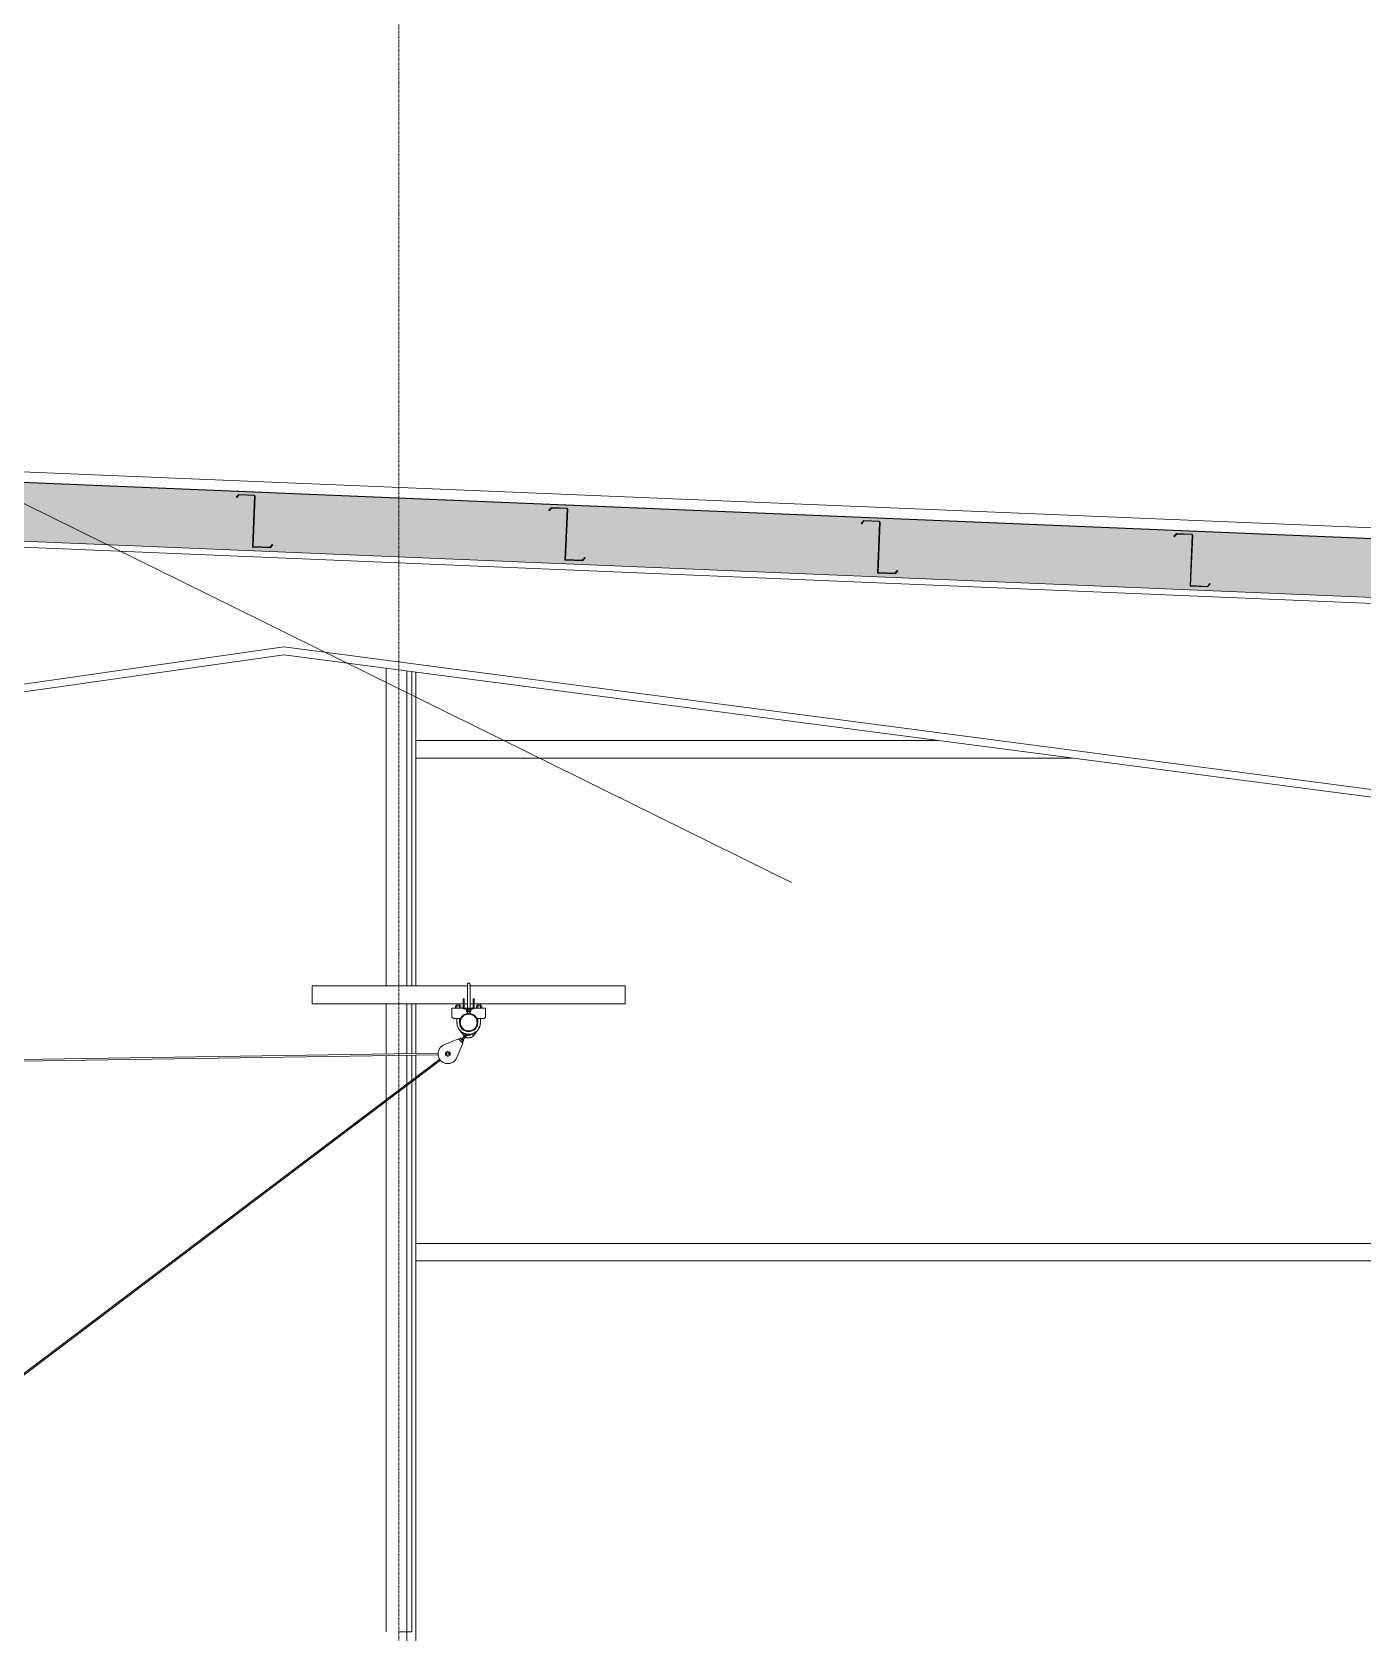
# Model space of a CAD drawing. Header units: inches. Extents: x 21386 to 98813, y -290 to 853.
# Drawn here: x 32005.9 to 32261.2, y 170 to 477 of the extents above; entities that cross this region are included whole.
import ezdxf

# ---------------------------------------------------------------- set-up
doc = ezdxf.new("R2010")
doc.units = ezdxf.units.IN
doc.header["$MEASUREMENT"] = 0
doc.linetypes.add('Grid Line 1_2_', pattern=[0.875, 0.5, -0.125, 0.125, -0.125])
for name, color, linetype, lineweight in [('A-ANNO-IDEN', 131, 'Continuous', 9), ('A-CLNG', 13, 'Continuous', 13), ('A-CLNG-PATT', 13, 'Continuous', 25), ('A-ROOF', 132, 'Continuous', 13), ('I-WALL', 2, 'Continuous', 13), ('Q-SPCQ', 91, 'Continuous', 13), ('S-BEAM', 12, 'Continuous', 13), ('S-COLS', 52, 'Continuous', 13), ('S-GRID', 1, 'Continuous', 9)]:
    doc.layers.add(name, color=color, linetype=linetype, lineweight=lineweight)
pattern_1 = [(45, (22011.012, 102), (-19.007, 19.007), []), (45, (22011.012, 130.8), (-19.007, 19.007), [])]

# ---------------------------------------------------------------- blocks, each defined once
blk = doc.blocks.new('Basketball_Backstop-Performance_Sports_Systems-3103-Ceiling_Hung - 27_-0_ to 27_-11 7_8_-652462-Building Section - North_South looking East _ Fitness Center')
at = {"layer": 'Q-SPCQ', "color": 8, "lineweight": 9}
for p, q in [((21398.3, 294), (21368.43, 294)), ((21368.43, 292.25), (21368.43, 294)), ((21368.43, 290.5), (21368.43, 292.25)), ((21398.18, 292.25), (21398.18, 289.69)), ((21428.43, 294), (21398.56, 294)), ((21398.68, 289.69), (21398.68, 292.25)), ((21428.43, 294), (21428.43, 292.25)), ((21428.43, 292.25), (21428.43, 290.5)), ((21368.43, 290.5), (21397.37, 290.5)), ((21397.68, 289.69), (21395.18, 289.69)), ((21395.18, 289.37), (21395.18, 289.69)), ((21395.18, 289.37), (21395.18, 288.19)), ((21395.92, 290.12), (21396.18, 290.12)), ((21395.92, 290.12), (21395.92, 289.69)), ((21396.18, 290.44), (21396.18, 290.12)), ((21396.18, 290.44), (21396.19, 290.44)), ((21396.19, 290.44), (21396.18, 290.44)), ((21396.18, 290.44), (21396.18, 289.67)), ((21396.18, 290.44), (21396.68, 290.44)), ((21396.19, 290.44), (21396.18, 290.44)), ((21396.18, 290.44), (21396.18, 290.12)), ((21396.18, 290.44), (21396.19, 290.44)), ((21396.19, 290.44), (21396.18, 290.44)), ((21396.18, 290.12), (21396.68, 290.12)), ((21396.18, 289.69), (21396.18, 290.12)), ((21396.67, 290.44), (21396.68, 290.44)), ((21396.68, 290.44), (21396.67, 290.44)), ((21396.68, 290.44), (21396.67, 290.44)), ((21396.67, 290.44), (21396.68, 290.44)), ((21396.68, 290.44), (21396.67, 290.44)), ((21396.68, 290.12), (21396.68, 290.44)), ((21396.68, 289.67), (21396.68, 290.44)), ((21396.68, 290.12), (21396.68, 290.44)), ((21396.68, 290.12), (21396.93, 290.12)), ((21396.68, 289.69), (21396.68, 290.12)), ((21396.93, 289.69), (21396.93, 290.12)), ((21397.55, 291.5), (21397.37, 291.5)), ((21397.37, 291), (21397.37, 291.5)), ((21397.37, 291.5), (21397.37, 291.37)), ((21397.37, 291.5), (21397.55, 291.5)), ((21397.37, 291.35), (21397.37, 291)), ((21397.37, 289.81), (21397.37, 291)), ((21397.55, 291.37), (21397.55, 291.5)), ((21397.55, 291.5), (21397.55, 291)), ((21397.55, 291), (21397.55, 291.35)), ((21397.55, 291), (21397.55, 289.81)), ((21397.55, 290.5), (21398.21, 290.5)), ((21399.18, 289.69), (21397.68, 289.69)), ((21397.68, 289.5), (21399.18, 289.5)), ((21397.99, 289.06), (21397.99, 289.5)), ((21398.43, 289.06), (21397.99, 289.06)), ((21398.18, 290.5), (21398.18, 289.69)), ((21398.18, 290.5), (21398.18, 289.69)), ((21398.18, 290.5), (21398.18, 289.69)), ((21398.18, 289.5), (21398.18, 288.75)), ((21398.43, 288.75), (21398.19, 288.75)), ((21398.43, 289.5), (21398.43, 289.06)), ((21398.87, 289.06), (21398.43, 289.06)), ((21398.67, 288.75), (21398.43, 288.75)), ((21398.64, 290.5), (21399.3, 290.5)), ((21398.68, 289.69), (21398.68, 290.5)), ((21398.68, 289.69), (21398.68, 290.5)), ((21398.68, 289.69), (21398.68, 290.5)), ((21398.68, 288.75), (21398.68, 289.5)), ((21398.87, 289.06), (21398.87, 289.5)), ((21401.68, 289.69), (21399.18, 289.69)), ((21399.49, 291.5), (21399.3, 291.5)), ((21399.3, 291), (21399.3, 291.5)), ((21399.3, 291.5), (21399.3, 291.37)), ((21399.3, 291.5), (21399.49, 291.5)), ((21399.3, 291.35), (21399.3, 291)), ((21399.3, 291), (21399.3, 289.81)), ((21399.49, 291.37), (21399.49, 291.5)), ((21399.49, 291.5), (21399.49, 291)), ((21399.49, 291), (21399.49, 291.35)), ((21399.49, 289.81), (21399.49, 291)), ((21399.49, 290.5), (21428.43, 290.5)), ((21399.92, 290.12), (21400.18, 290.12)), ((21399.92, 289.69), (21399.92, 290.12)), ((21400.18, 290.44), (21400.18, 290.13)), ((21400.19, 290.44), (21400.18, 290.44)), ((21400.18, 290.44), (21400.19, 290.44)), ((21400.18, 290.44), (21400.18, 289.68)), ((21400.19, 290.44), (21400.18, 290.44)), ((21400.18, 290.44), (21400.68, 290.44)), ((21400.18, 290.44), (21400.18, 290.13)), ((21400.19, 290.44), (21400.18, 290.44)), ((21400.18, 290.44), (21400.19, 290.44)), ((21400.18, 290.12), (21400.68, 290.12)), ((21400.18, 289.69), (21400.18, 290.12)), ((21400.68, 290.44), (21400.67, 290.44)), ((21400.67, 290.44), (21400.68, 290.44)), ((21400.68, 290.44), (21400.67, 290.44)), ((21400.68, 290.44), (21400.67, 290.44)), ((21400.67, 290.44), (21400.68, 290.44)), ((21400.68, 290.13), (21400.68, 290.44)), ((21400.68, 289.68), (21400.68, 290.44)), ((21400.68, 290.13), (21400.68, 290.44)), ((21400.68, 290.12), (21400.93, 290.12)), ((21400.68, 289.69), (21400.68, 290.12)), ((21400.93, 290.12), (21400.93, 289.69)), ((21401.68, 289.69), (21401.68, 289.37)), ((21401.68, 288.19), (21401.68, 289.37)), ((21395.68, 287.69), (21396.83, 287.69)), ((21396.18, 287.69), (21396.18, 286.94)), ((21396.18, 287.69), (21396.18, 286.94)), ((21396.18, 287.69), (21396.18, 286.94)), ((21396.36, 286.06), (21396.39, 285.98)), ((21396.62, 285.6), (21397.48, 284.44)), ((21396.68, 286.94), (21396.68, 287.69)), ((21396.68, 286.94), (21396.68, 287.69)), ((21396.68, 286.94), (21396.68, 287.69)), ((21399.39, 284.46), (21400.24, 285.6)), ((21400.02, 287.69), (21401.18, 287.69)), ((21400.18, 287.69), (21400.18, 286.94)), ((21400.18, 287.69), (21400.18, 286.94)), ((21400.18, 287.69), (21400.18, 286.94)), ((21400.68, 286.94), (21400.68, 287.69)), ((21400.68, 286.94), (21400.68, 287.69)), ((21400.68, 286.94), (21400.68, 287.69)), ((21396.5, 283.81), (21393.72, 282.67)), ((21396.16, 280.23), (21397.3, 283.01)), ((21396.5, 283.81), (21397.3, 283.01)), ((21396.99, 284.03), (21396.64, 283.68)), ((21397.07, 283.95), (21397.26, 283.77)), ((21397.17, 283.15), (21397.52, 283.5)), ((21397.26, 283.77), (21397.44, 283.58)), ((21392.57, 281.07), (21252.78, 278.93)), ((21252.79, 278.62), (21392.57, 280.75)), ((21392.87, 279.91), (21302.22, 211.41)), ((21302.36, 211.2), (21393.02, 279.72)), ((21394.43, 281.44), (21393.99, 281.19)), ((21393.99, 281.19), (21393.99, 280.68)), ((21393.99, 280.68), (21394.43, 280.43)), ((21394.87, 281.19), (21394.43, 281.44)), ((21394.43, 280.43), (21394.87, 280.68)), ((21394.87, 280.68), (21394.87, 281.19))]:
    blk.add_line(p, q, dxfattribs=at)
at = {"layer": 'Q-SPCQ', "color": 8, "lineweight": 9, "flags": 128}
for points in [[(21398.18, 294.25), (21398.18, 294.26), (21398.18, 294.27), (21398.18, 294.28), (21398.18, 294.29), (21398.18, 294.3), (21398.18, 294.31), (21398.19, 294.32), (21398.19, 294.33), (21398.19, 294.34), (21398.2, 294.35), (21398.2, 294.36), (21398.21, 294.37), (21398.21, 294.37), (21398.22, 294.38), (21398.22, 294.39), (21398.23, 294.4), (21398.23, 294.41), (21398.24, 294.41), (21398.25, 294.42), (21398.25, 294.43), (21398.26, 294.44), (21398.27, 294.44), (21398.28, 294.45), (21398.28, 294.45), (21398.29, 294.46), (21398.3, 294.47), (21398.31, 294.47), (21398.32, 294.48), (21398.33, 294.48), (21398.34, 294.48), (21398.35, 294.49), (21398.36, 294.49), (21398.37, 294.49), (21398.38, 294.49), (21398.39, 294.5), (21398.4, 294.5), (21398.41, 294.5), (21398.42, 294.5), (21398.43, 294.5), (21398.43, 294.5)], [(21398.18, 294.25), (21398.18, 294.26), (21398.18, 294.27), (21398.18, 294.28), (21398.18, 294.29), (21398.18, 294.3), (21398.18, 294.31), (21398.19, 294.32), (21398.19, 294.33), (21398.19, 294.34), (21398.2, 294.35), (21398.2, 294.36), (21398.21, 294.37), (21398.21, 294.37), (21398.22, 294.38), (21398.22, 294.39), (21398.23, 294.4), (21398.23, 294.41), (21398.24, 294.41), (21398.25, 294.42), (21398.25, 294.43), (21398.26, 294.44), (21398.27, 294.44), (21398.28, 294.45), (21398.28, 294.45), (21398.29, 294.46), (21398.3, 294.47), (21398.31, 294.47), (21398.32, 294.48), (21398.33, 294.48), (21398.34, 294.48), (21398.35, 294.49), (21398.36, 294.49), (21398.37, 294.49), (21398.38, 294.49), (21398.39, 294.5), (21398.4, 294.5), (21398.41, 294.5), (21398.42, 294.5), (21398.43, 294.5), (21398.43, 294.5)], [(21398.18, 294.14), (21398.18, 294.17), (21398.18, 294.19), (21398.18, 294.21), (21398.18, 294.22), (21398.18, 294.23), (21398.18, 294.24), (21398.18, 294.25), (21398.18, 294.25)], [(21398.18, 294.25), (21398.18, 294.25), (21398.18, 294.24), (21398.18, 294.24), (21398.18, 294.22), (21398.18, 294.21), (21398.18, 294.19), (21398.18, 294.17), (21398.18, 294.15)], [(21398.18, 293.97), (21398.18, 294.01), (21398.18, 294.05), (21398.18, 294.08), (21398.18, 294.11), (21398.18, 294.14), (21398.18, 294.17), (21398.18, 294.19), (21398.18, 294.21), (21398.18, 294.22), (21398.18, 294.23), (21398.18, 294.24), (21398.18, 294.25), (21398.18, 294.25)], [(21398.18, 294.25), (21398.18, 294.25), (21398.18, 294.24), (21398.18, 294.24), (21398.18, 294.22), (21398.18, 294.21), (21398.18, 294.19), (21398.18, 294.17), (21398.18, 294.15), (21398.18, 294.12), (21398.18, 294.09), (21398.18, 294.06), (21398.18, 294.02), (21398.18, 293.99), (21398.18, 293.94), (21398.18, 293.9), (21398.18, 293.85), (21398.18, 293.81), (21398.18, 293.75), (21398.18, 293.7), (21398.18, 293.64), (21398.18, 293.58), (21398.18, 293.52), (21398.18, 293.46), (21398.18, 293.4), (21398.18, 293.33), (21398.18, 293.26), (21398.18, 293.19), (21398.18, 293.12), (21398.18, 293.05), (21398.18, 292.97), (21398.18, 292.9), (21398.18, 292.82), (21398.18, 292.75), (21398.18, 292.67), (21398.18, 292.59), (21398.18, 292.51), (21398.18, 292.43), (21398.18, 292.35), (21398.18, 292.27), (21398.18, 292.25)], [(21398.43, 294.5), (21398.44, 294.5), (21398.45, 294.5), (21398.46, 294.5), (21398.47, 294.5), (21398.48, 294.5), (21398.49, 294.49), (21398.5, 294.49), (21398.51, 294.49), (21398.52, 294.48), (21398.53, 294.48), (21398.53, 294.48), (21398.54, 294.47), (21398.55, 294.47), (21398.56, 294.46), (21398.57, 294.46), (21398.58, 294.45), (21398.59, 294.44)], [(21398.43, 294.5), (21398.44, 294.5), (21398.45, 294.5), (21398.46, 294.5), (21398.47, 294.5), (21398.48, 294.5), (21398.49, 294.49), (21398.5, 294.49), (21398.51, 294.49), (21398.52, 294.48), (21398.53, 294.48), (21398.53, 294.48), (21398.54, 294.47), (21398.55, 294.47), (21398.56, 294.46), (21398.57, 294.46), (21398.58, 294.45), (21398.59, 294.44), (21398.59, 294.44), (21398.6, 294.43), (21398.61, 294.42), (21398.61, 294.42), (21398.62, 294.41), (21398.63, 294.4), (21398.63, 294.39), (21398.64, 294.39), (21398.64, 294.38), (21398.65, 294.37), (21398.65, 294.36), (21398.66, 294.35), (21398.66, 294.34), (21398.66, 294.33), (21398.67, 294.32), (21398.67, 294.31), (21398.67, 294.3), (21398.67, 294.29), (21398.68, 294.28), (21398.68, 294.27), (21398.68, 294.26), (21398.68, 294.25), (21398.68, 294.25)], [(21398.61, 294.42), (21398.62, 294.41), (21398.63, 294.4), (21398.63, 294.39), (21398.64, 294.39), (21398.64, 294.38), (21398.65, 294.37), (21398.65, 294.36), (21398.66, 294.35), (21398.66, 294.34), (21398.66, 294.33), (21398.67, 294.32), (21398.67, 294.31), (21398.67, 294.3), (21398.67, 294.29), (21398.68, 294.28), (21398.68, 294.27), (21398.68, 294.26), (21398.68, 294.25), (21398.68, 294.25)], [(21398.68, 294.01), (21398.68, 294.05), (21398.68, 294.08), (21398.68, 294.11), (21398.68, 294.14), (21398.68, 294.17), (21398.68, 294.19), (21398.68, 294.21), (21398.68, 294.22), (21398.68, 294.23), (21398.68, 294.24), (21398.68, 294.25), (21398.68, 294.25)], [(21398.68, 294.25), (21398.68, 294.25), (21398.68, 294.24), (21398.68, 294.24), (21398.68, 294.22), (21398.68, 294.21), (21398.68, 294.19), (21398.68, 294.17), (21398.68, 294.15), (21398.68, 294.12), (21398.68, 294.09), (21398.68, 294.06), (21398.68, 294.02), (21398.68, 293.99)], [(21398.68, 292.25), (21398.68, 292.33), (21398.68, 292.41), (21398.68, 292.49), (21398.68, 292.57), (21398.68, 292.65), (21398.68, 292.73), (21398.68, 292.8), (21398.68, 292.88), (21398.68, 292.95), (21398.68, 293.03), (21398.68, 293.1), (21398.68, 293.17), (21398.68, 293.24), (21398.68, 293.31), (21398.68, 293.38), (21398.68, 293.44), (21398.68, 293.51), (21398.68, 293.57), (21398.68, 293.63), (21398.68, 293.68), (21398.68, 293.74), (21398.68, 293.79), (21398.68, 293.84), (21398.68, 293.89), (21398.68, 293.93), (21398.68, 293.97), (21398.68, 294.01), (21398.68, 294.05), (21398.68, 294.08), (21398.68, 294.11), (21398.68, 294.14), (21398.68, 294.17), (21398.68, 294.19), (21398.68, 294.21), (21398.68, 294.22), (21398.68, 294.23), (21398.68, 294.24), (21398.68, 294.25), (21398.68, 294.25)], [(21398.68, 294.25), (21398.68, 294.25), (21398.68, 294.24), (21398.68, 294.24), (21398.68, 294.22), (21398.68, 294.21), (21398.68, 294.19), (21398.68, 294.17), (21398.68, 294.15), (21398.68, 294.12), (21398.68, 294.09), (21398.68, 294.06), (21398.68, 294.02), (21398.68, 293.99)], [(21396.18, 286.94), (21396.18, 286.85), (21396.19, 286.76), (21396.19, 286.67), (21396.21, 286.58), (21396.22, 286.49), (21396.24, 286.4), (21396.27, 286.32)], [(21396.18, 286.94), (21396.18, 286.85), (21396.19, 286.76), (21396.19, 286.67), (21396.21, 286.58), (21396.22, 286.49), (21396.24, 286.4), (21396.27, 286.32), (21396.29, 286.23), (21396.32, 286.14), (21396.36, 286.06), (21396.39, 285.98), (21396.43, 285.9), (21396.48, 285.82), (21396.52, 285.74), (21396.57, 285.67), (21396.62, 285.59), (21396.68, 285.52), (21396.74, 285.45), (21396.8, 285.39), (21396.86, 285.32), (21396.93, 285.26), (21396.99, 285.2), (21397.06, 285.15), (21397.14, 285.09), (21397.21, 285.04), (21397.29, 285), (21397.37, 284.95), (21397.45, 284.91), (21397.53, 284.87), (21397.61, 284.84), (21397.7, 284.81), (21397.78, 284.78), (21397.87, 284.76), (21397.96, 284.74), (21398.05, 284.72), (21398.13, 284.71), (21398.22, 284.7), (21398.31, 284.69), (21398.4, 284.69), (21398.49, 284.69), (21398.58, 284.69), (21398.67, 284.7), (21398.76, 284.71), (21398.85, 284.73), (21398.94, 284.75), (21399.03, 284.77), (21399.11, 284.79), (21399.2, 284.82), (21399.28, 284.86), (21399.36, 284.89), (21399.45, 284.93), (21399.52, 284.97), (21399.6, 285.02), (21399.68, 285.07), (21399.75, 285.12), (21399.82, 285.17), (21399.89, 285.23), (21399.96, 285.29), (21400.02, 285.35), (21400.09, 285.42), (21400.15, 285.49), (21400.2, 285.56), (21400.26, 285.63), (21400.31, 285.7), (21400.36, 285.78), (21400.4, 285.86), (21400.44, 285.94), (21400.48, 286.02), (21400.52, 286.1), (21400.55, 286.18), (21400.58, 286.27), (21400.6, 286.36), (21400.62, 286.44), (21400.64, 286.53), (21400.66, 286.62), (21400.67, 286.71), (21400.67, 286.8), (21400.68, 286.89), (21400.68, 286.94)], [(21396.18, 286.94), (21396.18, 286.85), (21396.19, 286.76), (21396.19, 286.67), (21396.21, 286.58), (21396.22, 286.49), (21396.24, 286.4), (21396.27, 286.32), (21396.29, 286.23), (21396.32, 286.14), (21396.36, 286.06), (21396.39, 285.98)], [(21396.43, 285.9), (21396.48, 285.82), (21396.52, 285.74), (21396.57, 285.67), (21396.62, 285.59), (21396.68, 285.52)], [(21396.43, 285.9), (21396.48, 285.82), (21396.52, 285.74), (21396.57, 285.67), (21396.62, 285.6)], [(21400.15, 285.49), (21400.2, 285.56), (21400.26, 285.63), (21400.31, 285.7), (21400.36, 285.78), (21400.4, 285.86)], [(21400.24, 285.6), (21400.29, 285.67), (21400.34, 285.75), (21400.38, 285.83), (21400.43, 285.91)], [(21400.5, 286.07), (21400.54, 286.15), (21400.57, 286.24), (21400.59, 286.32), (21400.62, 286.41), (21400.63, 286.5), (21400.65, 286.59), (21400.66, 286.68), (21400.67, 286.77), (21400.68, 286.86), (21400.68, 286.94)], [(21400.6, 286.36), (21400.62, 286.44), (21400.64, 286.53), (21400.66, 286.62), (21400.67, 286.71), (21400.67, 286.8), (21400.68, 286.89), (21400.68, 286.94)], [(21397.08, 283.59), (21397.08, 283.59), (21397.07, 283.6), (21397.07, 283.6), (21397.07, 283.6), (21397.06, 283.61), (21397.06, 283.61), (21397.06, 283.62), (21397.06, 283.62), (21397.05, 283.63), (21397.05, 283.63), (21397.05, 283.64), (21397.05, 283.64), (21397.05, 283.64), (21397.05, 283.65), (21397.04, 283.65), (21397.04, 283.66), (21397.04, 283.66), (21397.04, 283.67), (21397.04, 283.67), (21397.04, 283.68), (21397.04, 283.68), (21397.04, 283.69), (21397.04, 283.69), (21397.04, 283.7), (21397.05, 283.7), (21397.05, 283.71), (21397.05, 283.71), (21397.05, 283.72), (21397.05, 283.72), (21397.05, 283.73), (21397.06, 283.73), (21397.06, 283.74), (21397.06, 283.74), (21397.06, 283.75), (21397.07, 283.75), (21397.07, 283.75), (21397.07, 283.76), (21397.08, 283.76), (21397.08, 283.76), (21397.08, 283.77)], [(21397.61, 284.3), (21397.59, 284.28), (21397.57, 284.25), (21397.55, 284.23), (21397.53, 284.21), (21397.5, 284.19), (21397.48, 284.17), (21397.46, 284.15), (21397.44, 284.13), (21397.42, 284.11), (21397.4, 284.09), (21397.38, 284.07), (21397.36, 284.05), (21397.35, 284.03), (21397.33, 284.01), (21397.31, 284), (21397.29, 283.98), (21397.28, 283.96), (21397.26, 283.95), (21397.24, 283.93), (21397.23, 283.92), (21397.21, 283.9), (21397.2, 283.89), (21397.19, 283.87), (21397.18, 283.86), (21397.16, 283.85), (21397.15, 283.84), (21397.14, 283.83), (21397.13, 283.82), (21397.12, 283.81), (21397.12, 283.8), (21397.11, 283.79), (21397.1, 283.79), (21397.1, 283.78), (21397.09, 283.78), (21397.09, 283.77), (21397.08, 283.77), (21397.08, 283.77), (21397.08, 283.77), (21397.08, 283.77)], [(21397.08, 283.77), (21397.08, 283.77), (21397.08, 283.77), (21397.08, 283.77), (21397.09, 283.77), (21397.09, 283.78), (21397.09, 283.78), (21397.1, 283.79), (21397.11, 283.79), (21397.11, 283.8), (21397.12, 283.81), (21397.13, 283.82), (21397.14, 283.83), (21397.15, 283.84)], [(21397.26, 283.59), (21397.25, 283.59), (21397.25, 283.58), (21397.25, 283.58), (21397.24, 283.58), (21397.24, 283.57), (21397.23, 283.57), (21397.23, 283.57), (21397.22, 283.57), (21397.22, 283.56), (21397.21, 283.56), (21397.21, 283.56), (21397.21, 283.56), (21397.2, 283.56), (21397.2, 283.56), (21397.19, 283.55), (21397.19, 283.55), (21397.18, 283.55), (21397.18, 283.55), (21397.17, 283.55), (21397.17, 283.55), (21397.16, 283.55), (21397.16, 283.55), (21397.15, 283.55), (21397.15, 283.55), (21397.14, 283.56), (21397.14, 283.56), (21397.13, 283.56), (21397.13, 283.56), (21397.12, 283.56), (21397.12, 283.56), (21397.11, 283.57), (21397.11, 283.57), (21397.1, 283.57), (21397.1, 283.57), (21397.1, 283.58), (21397.09, 283.58), (21397.09, 283.58), (21397.08, 283.58), (21397.08, 283.59), (21397.08, 283.59)], [(21397.18, 283.87), (21397.2, 283.88), (21397.21, 283.9), (21397.23, 283.91), (21397.24, 283.93), (21397.26, 283.94), (21397.27, 283.96), (21397.29, 283.97), (21397.31, 283.99), (21397.32, 284.01), (21397.34, 284.03), (21397.36, 284.05), (21397.38, 284.07), (21397.4, 284.08), (21397.42, 284.1), (21397.44, 284.12), (21397.46, 284.14), (21397.48, 284.16), (21397.5, 284.19), (21397.52, 284.21), (21397.54, 284.23), (21397.56, 284.25), (21397.58, 284.27), (21397.6, 284.29), (21397.61, 284.3)], [(21397.26, 283.59), (21397.26, 283.59), (21397.26, 283.59), (21397.26, 283.59), (21397.26, 283.6), (21397.27, 283.6), (21397.27, 283.6), (21397.28, 283.61), (21397.28, 283.62), (21397.29, 283.62), (21397.3, 283.63), (21397.31, 283.64), (21397.32, 283.65), (21397.33, 283.66), (21397.34, 283.67), (21397.35, 283.68), (21397.36, 283.69), (21397.37, 283.71), (21397.39, 283.72), (21397.4, 283.74), (21397.42, 283.75), (21397.43, 283.77), (21397.45, 283.78), (21397.47, 283.8), (21397.48, 283.82), (21397.5, 283.83), (21397.52, 283.85), (21397.54, 283.87), (21397.56, 283.89), (21397.57, 283.91), (21397.59, 283.93), (21397.61, 283.95), (21397.63, 283.97), (21397.65, 283.99), (21397.68, 284.01), (21397.7, 284.03), (21397.72, 284.05), (21397.74, 284.07), (21397.76, 284.09), (21397.78, 284.11), (21397.79, 284.12)], [(21397.33, 283.66), (21397.32, 283.65), (21397.31, 283.64), (21397.3, 283.63), (21397.29, 283.63), (21397.28, 283.62), (21397.28, 283.61), (21397.27, 283.61), (21397.27, 283.6), (21397.26, 283.6), (21397.26, 283.59), (21397.26, 283.59), (21397.26, 283.59), (21397.26, 283.59)], [(21397.79, 284.12), (21397.77, 284.1), (21397.74, 284.08), (21397.72, 284.06), (21397.7, 284.03), (21397.68, 284.01), (21397.66, 283.99), (21397.64, 283.97), (21397.62, 283.95), (21397.6, 283.93), (21397.58, 283.91), (21397.56, 283.89), (21397.54, 283.87), (21397.52, 283.86), (21397.5, 283.84), (21397.49, 283.82), (21397.47, 283.8), (21397.45, 283.79), (21397.44, 283.77), (21397.42, 283.75), (21397.41, 283.74), (21397.39, 283.72), (21397.38, 283.71), (21397.36, 283.7)], [(21397.48, 284.44), (21397.51, 284.4), (21397.54, 284.37), (21397.58, 284.33), (21397.62, 284.3), (21397.66, 284.27), (21397.7, 284.24), (21397.74, 284.21), (21397.78, 284.18), (21397.82, 284.16), (21397.87, 284.13), (21397.91, 284.11), (21397.96, 284.09), (21398, 284.07), (21398.05, 284.06), (21398.1, 284.04), (21398.15, 284.03), (21398.2, 284.02), (21398.25, 284.01), (21398.3, 284.01), (21398.35, 284), (21398.4, 284), (21398.45, 284), (21398.5, 284), (21398.55, 284.01), (21398.6, 284.01), (21398.65, 284.02), (21398.69, 284.03), (21398.74, 284.04), (21398.79, 284.05), (21398.84, 284.07), (21398.89, 284.09), (21398.93, 284.11), (21398.98, 284.13), (21399.02, 284.15), (21399.06, 284.17), (21399.11, 284.2), (21399.15, 284.23), (21399.19, 284.26), (21399.23, 284.29), (21399.27, 284.32), (21399.3, 284.36), (21399.34, 284.39), (21399.37, 284.43), (21399.38, 284.44)], [(21398.06, 284.75), (21398.05, 284.73), (21398.04, 284.72), (21398.02, 284.71), (21398.01, 284.69), (21397.99, 284.68), (21397.98, 284.67), (21397.96, 284.65), (21397.95, 284.63), (21397.93, 284.62), (21397.91, 284.6), (21397.9, 284.58), (21397.88, 284.56), (21397.86, 284.55), (21397.84, 284.53), (21397.82, 284.51), (21397.8, 284.49), (21397.78, 284.47), (21397.76, 284.45), (21397.74, 284.43), (21397.72, 284.41), (21397.7, 284.39), (21397.68, 284.37), (21397.66, 284.34), (21397.64, 284.32), (21397.62, 284.3), (21397.61, 284.3)], [(21397.61, 284.3), (21397.63, 284.32), (21397.65, 284.34), (21397.67, 284.36), (21397.69, 284.38), (21397.72, 284.4), (21397.74, 284.42), (21397.76, 284.44), (21397.78, 284.46)], [(21397.79, 284.12), (21397.81, 284.14), (21397.83, 284.16), (21397.85, 284.18), (21397.87, 284.2), (21397.89, 284.22), (21397.91, 284.25), (21397.93, 284.27), (21397.95, 284.29), (21397.97, 284.31), (21397.99, 284.33), (21398.01, 284.35), (21398.03, 284.36), (21398.05, 284.38), (21398.07, 284.4), (21398.09, 284.42), (21398.1, 284.44), (21398.12, 284.45), (21398.14, 284.47), (21398.15, 284.48), (21398.17, 284.5), (21398.18, 284.51), (21398.2, 284.53), (21398.21, 284.54), (21398.22, 284.55), (21398.23, 284.57), (21398.24, 284.58), (21398.25, 284.59), (21398.26, 284.6), (21398.27, 284.61), (21398.28, 284.61), (21398.29, 284.62), (21398.29, 284.63), (21398.3, 284.63), (21398.31, 284.64), (21398.31, 284.64), (21398.31, 284.65), (21398.31, 284.65), (21398.32, 284.65), (21398.32, 284.65)], [(21397.88, 284.21), (21397.86, 284.19), (21397.83, 284.17), (21397.81, 284.15), (21397.79, 284.13), (21397.79, 284.12)], [(21398.99, 284.75), (21398.97, 284.73), (21398.95, 284.71), (21398.93, 284.69), (21398.9, 284.67), (21398.88, 284.65), (21398.85, 284.63), (21398.83, 284.62), (21398.8, 284.6), (21398.78, 284.59), (21398.75, 284.57), (21398.72, 284.56), (21398.7, 284.55), (21398.67, 284.54), (21398.64, 284.53), (21398.61, 284.52), (21398.58, 284.52), (21398.55, 284.51), (21398.52, 284.51), (21398.49, 284.5), (21398.46, 284.5), (21398.43, 284.5), (21398.4, 284.5), (21398.37, 284.5), (21398.34, 284.5), (21398.31, 284.51), (21398.28, 284.51), (21398.25, 284.52), (21398.22, 284.53), (21398.2, 284.54), (21398.17, 284.55), (21398.14, 284.56), (21398.11, 284.57), (21398.08, 284.58), (21398.06, 284.6), (21398.03, 284.61), (21398.01, 284.63), (21397.98, 284.65), (21397.96, 284.66), (21397.94, 284.68), (21397.91, 284.7), (21397.89, 284.72), (21397.87, 284.75)], [(21397.96, 284.74), (21398.05, 284.72), (21398.13, 284.71), (21398.22, 284.7), (21398.31, 284.69), (21398.4, 284.69), (21398.49, 284.69), (21398.58, 284.69), (21398.67, 284.7), (21398.76, 284.71), (21398.85, 284.73), (21398.94, 284.75)], [(21397.99, 284.68), (21398, 284.69), (21398.02, 284.71), (21398.03, 284.72), (21398.04, 284.73), (21398.06, 284.74)], [(21398.32, 284.65), (21398.32, 284.65), (21398.32, 284.65), (21398.31, 284.65), (21398.31, 284.64), (21398.31, 284.64), (21398.3, 284.63), (21398.3, 284.63), (21398.29, 284.62), (21398.28, 284.62), (21398.28, 284.61), (21398.27, 284.6), (21398.26, 284.59), (21398.25, 284.58), (21398.24, 284.57), (21398.22, 284.56), (21398.21, 284.54), (21398.2, 284.53), (21398.19, 284.52)], [(21398.35, 284.74), (21398.35, 284.74), (21398.35, 284.73), (21398.35, 284.73), (21398.35, 284.72), (21398.35, 284.72), (21398.35, 284.71), (21398.35, 284.71), (21398.35, 284.7), (21398.35, 284.7), (21398.34, 284.69), (21398.34, 284.69), (21398.34, 284.68), (21398.34, 284.68), (21398.34, 284.67), (21398.33, 284.67), (21398.33, 284.67), (21398.33, 284.66), (21398.32, 284.66), (21398.32, 284.65), (21398.32, 284.65), (21398.32, 284.65)]]:
    blk.add_lwpolyline(points, dxfattribs=at)
at = {"layer": 'Q-SPCQ', "color": 8, "lineweight": 9}
for centre, radius, start, end in [((21398.43, 286.94), 1.75, 0, 180), ((21398.43, 286.96), 1.75, 24.3958, 155.6042), ((21397.68, 289.81), 0.312, 180, 210), ((21397.68, 289.81), 0.312, 180, 270), ((21397.68, 289.81), 0.125, 180, 270), ((21397.68, 289.81), 0.125, 180, 270), ((21399.18, 289.81), 0.125, 270, 0), ((21399.18, 289.81), 0.312, 270, 0), ((21399.18, 289.81), 0.125, 270, 0), ((21399.18, 289.81), 0.312, 330, 0), ((21395.68, 288.19), 0.5, 180, 240), ((21395.68, 288.19), 0.5, 180, 240), ((21395.68, 288.19), 0.5, 180, 270), ((21395.68, 288.19), 0.5, 180, 240), ((21395.68, 288.19), 0.5, 180, 240), ((21395.68, 288.19), 0.5, 180, 240), ((21398.43, 286.94), 1.75, 180, 0), ((21398.43, 286.94), 1.62, 0, 180), ((21398.43, 286.94), 1.62, 180, 0), ((21401.18, 288.19), 0.5, 270, 0), ((21401.18, 288.19), 0.5, 300, 0), ((21401.18, 288.19), 0.5, 300, 0), ((21401.18, 288.19), 0.5, 300, 0), ((21401.18, 288.19), 0.5, 300, 0), ((21401.18, 288.19), 0.5, 300, 0), ((21394.43, 280.94), 1.87, 112.1972, 337.8028), ((21394.43, 280.94), 1.87, 116.3445, 120), ((21394.43, 280.94), 1.88, 175.1058, 180), ((21394.43, 280.94), 1.88, 190.0739, 195), ((21394.43, 280.94), 1.88, 160.3226, 165), ((21394.43, 280.94), 1.88, 205.5966, 210), ((21394.43, 280.94), 1.88, 145.6237, 150), ((21394.43, 280.94), 1.87, 130.9704, 135), ((21394.43, 280.94), 0.281, 135, 165), ((21394.43, 280.94), 0.281, 195, 225), ((21394.43, 280.94), 0.25, 135, 315), ((21394.43, 280.94), 0.25, 150, 180), ((21394.43, 280.94), 0.25, 180, 210), ((21394.43, 280.94), 0.25, 315, 135), ((21394.43, 280.94), 0.25, 240, 300), ((21394.43, 280.94), 0.281, 75, 105), ((21394.43, 280.94), 0.25, 255, 285), ((21394.43, 280.94), 0.281, 255, 285), ((21394.43, 280.94), 0.25, 30, 75), ((21394.43, 280.94), 0.25, 30, 60), ((21394.43, 280.94), 0.281, 15, 45), ((21394.43, 280.94), 0.281, 315, 345), ((21394.43, 280.94), 0.25, 345, 8.5502), ((21394.43, 280.94), 0.25, 345, 0), ((21394.43, 280.94), 0.25, 0, 8.5502), ((21394.43, 280.94), 1.87, 300, 304.3763), ((21394.43, 280.94), 1.87, 315, 319.0296), ((21394.43, 280.94), 1.87, 330, 333.6555), ((21394.43, 280.94), 1.87, 240, 244.4034), ((21394.43, 280.94), 1.88, 255, 259.9261), ((21394.43, 280.94), 1.88, 270, 274.8942), ((21394.43, 280.94), 1.88, 286.3208, 289.6774)]:
    blk.add_arc(centre, radius, start, end, dxfattribs=at)
for points in [[(21397.48, 284.44), (21397.48, 284.44), (21397.48, 284.45), (21397.52, 284.47), (21397.57, 284.52), (21397.64, 284.57), (21397.71, 284.62), (21397.77, 284.68), (21397.82, 284.72), (21397.86, 284.75), (21397.87, 284.75), (21397.87, 284.75)], [(21397.49, 284.45), (21397.48, 284.44), (21397.48, 284.44), (21397.48, 284.44)], [(21397.87, 284.75), (21397.87, 284.75), (21397.86, 284.75), (21397.86, 284.74)], [(21398.99, 284.75), (21398.99, 284.75), (21398.99, 284.75), (21399, 284.74)], [(21399.36, 284.45), (21399.37, 284.44), (21399.38, 284.44), (21399.38, 284.44)]]:
    blk.add_open_spline(points, degree=3, dxfattribs=at)
blk.add_open_spline([(21399.38, 284.44), (21399.38, 284.44), (21399.37, 284.45), (21399.33, 284.48), (21399.29, 284.51), (21399.26, 284.54), (21399.22, 284.57), (21399.17, 284.61), (21399.11, 284.66), (21399.04, 284.71), (21399, 284.74), (21398.99, 284.75), (21398.99, 284.75)], degree=3, knots=[-1, -1, -1, -1, -0.875, -0.75, -0.6875, -0.625, -0.5625, -0.5, -0.375, -0.25, -0.125, 0, 0, 0, 0], dxfattribs=at)
blk = doc.blocks.new('Girt_Z - 10_D-V74-Building Section - North_South looking East _ Fitness Center')
at = {"layer": 'S-BEAM', "lineweight": 9}
h = blk.add_hatch(dxfattribs=at)
h.set_pattern_fill('FP_37', color=8, style=0, pattern_type=2)
h.set_pattern_definition(pattern_1)
h.paths.add_polyline_path([(21360.32, 378.03), (21360.83, 378.58), (21360.75, 378.65), (21360.28, 378.14), (21357.14, 378.27), (21356.95, 378.17)], flags=0)
h.paths.add_polyline_path([(21356.95, 378.17), (21357.07, 378.35), (21357.47, 387.97), (21357.36, 387.97)], flags=0)
h.paths.add_polyline_path([(21353.93, 387.66), (21354.4, 388.17), (21357.29, 388.05), (21357.29, 388.16), (21354.35, 388.28), (21353.85, 387.73)], flags=0)
at = {"layer": 'S-BEAM', "color": 7}
for p, q in [((21354.35, 388.28), (21353.85, 387.73)), ((21353.85, 387.73), (21353.93, 387.66)), ((21353.93, 387.66), (21354.4, 388.17)), ((21357.29, 388.16), (21354.35, 388.28)), ((21354.4, 388.17), (21357.29, 388.05)), ((21357.36, 387.97), (21356.95, 378.17)), ((21357.07, 378.35), (21357.47, 387.97)), ((21356.95, 378.17), (21360.32, 378.03)), ((21360.28, 378.14), (21357.14, 378.27)), ((21360.75, 378.65), (21360.28, 378.14)), ((21360.32, 378.03), (21360.83, 378.58)), ((21360.83, 378.58), (21360.75, 378.65))]:
    blk.add_line(p, q, dxfattribs=at)
for centre, radius, start, end in [((21357.28, 387.97), 0.187, 357.6141, 87.6141), ((21357.28, 387.97), 0.0782, 357.6141, 85.4913), ((21357.15, 378.35), 0.0782, 177.6141, 264.5717)]:
    blk.add_arc(centre, radius, start, end, dxfattribs=at)
blk = doc.blocks.new('Girt_Z - 10_D-V75-Building Section - North_South looking East _ Fitness Center')
at = {"layer": 'S-BEAM', "lineweight": 9}
h = blk.add_hatch(dxfattribs=at)
h.set_pattern_fill('FP_37', color=8, style=0, pattern_type=2)
h.set_pattern_definition(pattern_1)
h.paths.add_polyline_path([(21420.27, 375.53), (21420.78, 376.08), (21420.7, 376.16), (21420.22, 375.64), (21417.09, 375.77), (21416.9, 375.67)], flags=0)
h.paths.add_polyline_path([(21416.9, 375.67), (21417.02, 375.85), (21417.42, 385.47), (21417.31, 385.47)], flags=0)
h.paths.add_polyline_path([(21413.88, 385.16), (21414.35, 385.67), (21417.23, 385.55), (21417.24, 385.66), (21414.3, 385.79), (21413.8, 385.23)], flags=0)
at = {"layer": 'S-BEAM', "color": 7}
for p, q in [((21414.3, 385.79), (21413.8, 385.23)), ((21413.8, 385.23), (21413.88, 385.16)), ((21413.88, 385.16), (21414.35, 385.67)), ((21417.24, 385.66), (21414.3, 385.79)), ((21414.35, 385.67), (21417.23, 385.55)), ((21417.31, 385.47), (21416.9, 375.67)), ((21417.02, 375.85), (21417.42, 385.47)), ((21416.9, 375.67), (21420.27, 375.53)), ((21420.22, 375.64), (21417.09, 375.77)), ((21420.7, 376.16), (21420.22, 375.64)), ((21420.27, 375.53), (21420.78, 376.08)), ((21420.78, 376.08), (21420.7, 376.16))]:
    blk.add_line(p, q, dxfattribs=at)
for centre, radius, start, end in [((21417.23, 385.48), 0.0782, 357.6141, 85.4913), ((21417.23, 385.48), 0.187, 357.6141, 87.6141), ((21417.09, 375.85), 0.0782, 177.6141, 264.5717)]:
    blk.add_arc(centre, radius, start, end, dxfattribs=at)
blk = doc.blocks.new('Girt_Z - 10_D-V76-Building Section - North_South looking East _ Fitness Center')
at = {"layer": 'S-BEAM', "color": 7}
for p, q in [((21474.25, 383.29), (21473.74, 382.73)), ((21473.74, 382.73), (21473.82, 382.66)), ((21473.82, 382.66), (21474.3, 383.18)), ((21477.18, 383.17), (21474.25, 383.29)), ((21474.3, 383.18), (21477.18, 383.06)), ((21477.25, 382.97), (21476.85, 373.17)), ((21476.96, 373.35), (21477.36, 382.97)), ((21476.85, 373.17), (21480.22, 373.03)), ((21480.17, 373.14), (21477.03, 373.27)), ((21480.64, 373.66), (21480.17, 373.14)), ((21480.22, 373.03), (21480.72, 373.58)), ((21480.72, 373.58), (21480.64, 373.66))]:
    blk.add_line(p, q, dxfattribs=at)
for centre, radius, start, end in [((21477.18, 382.98), 0.187, 357.6141, 87.6141), ((21477.18, 382.98), 0.0782, 357.6141, 85.4913), ((21477.04, 373.35), 0.0782, 177.6141, 264.5717)]:
    blk.add_arc(centre, radius, start, end, dxfattribs=at)
blk = doc.blocks.new('Girt_Z - 10_D-V77-Building Section - North_South looking East _ Fitness Center')
at = {"layer": 'S-BEAM', "lineweight": 9}
h = blk.add_hatch(dxfattribs=at)
h.set_pattern_fill('FP_37', color=8, style=0, pattern_type=2)
h.set_pattern_definition(pattern_1)
h.paths.add_polyline_path([(21540.17, 370.53), (21540.67, 371.09), (21540.59, 371.16), (21540.12, 370.64), (21536.98, 370.77), (21536.79, 370.67)], flags=0)
h.paths.add_polyline_path([(21536.79, 370.67), (21536.91, 370.86), (21537.31, 380.47), (21537.2, 380.48)], flags=0)
h.paths.add_polyline_path([(21533.77, 380.16), (21534.24, 380.68), (21537.13, 380.56), (21537.13, 380.67), (21534.2, 380.79), (21533.69, 380.24)], flags=0)
at = {"layer": 'S-BEAM', "color": 7}
for p, q in [((21534.2, 380.79), (21533.69, 380.24)), ((21537.13, 380.67), (21534.2, 380.79)), ((21533.69, 380.24), (21533.77, 380.16)), ((21533.77, 380.16), (21534.24, 380.68)), ((21534.24, 380.68), (21537.13, 380.56)), ((21537.2, 380.48), (21536.79, 370.67)), ((21536.91, 370.86), (21537.31, 380.47)), ((21536.79, 370.67), (21540.17, 370.53)), ((21540.12, 370.64), (21536.98, 370.77)), ((21540.59, 371.16), (21540.12, 370.64)), ((21540.17, 370.53), (21540.67, 371.09)), ((21540.67, 371.09), (21540.59, 371.16))]:
    blk.add_line(p, q, dxfattribs=at)
for centre, radius, start, end in [((21537.12, 380.48), 0.187, 357.6141, 87.6141), ((21537.12, 380.48), 0.0782, 357.6141, 85.4913), ((21536.99, 370.85), 0.0782, 177.6141, 264.5717)]:
    blk.add_arc(centre, radius, start, end, dxfattribs=at)
blk = doc.blocks.new('columns and girder2 - one-1334686-Building Section - North_South looking East _ Fitness Center')
at = {"layer": 'S-BEAM', "color": 8, "lineweight": 9}
for p, q in [((21190.8, 383.21), (21598.33, 366.23)), ((21362.99, 359.02), (21190.8, 334.44)), ((21190.8, 332.92), (21363, 357.5)), ((21596.75, 328.39), (21362.99, 359.02)), ((21363, 357.5), (21596.69, 326.89))]:
    blk.add_line(p, q, dxfattribs=at)
blk = doc.blocks.new('Girt_Z - 10_D-1223971-Building Section - North_South looking East _ Fitness Center')
at = {"layer": 'S-BEAM', "color": 8, "lineweight": 9}
for p, q in [((21388.3, 244.56), (21623.06, 244.56)), ((21388.3, 241.19), (21623.06, 241.19))]:
    blk.add_line(p, q, dxfattribs=at)
blk = doc.blocks.new('Girt_Z - 10_D-1223979-Building Section - North_South looking East _ Fitness Center')
at = {"layer": 'S-BEAM', "color": 8, "lineweight": 9}
for p, q in [((21388.3, 341.06), (21488.49, 341.06)), ((21388.3, 337.69), (21514.25, 337.69))]:
    blk.add_line(p, q, dxfattribs=at)

msp = doc.modelspace()

# ---------------------------------------------------------------- hatches: boundary and pattern name
at = {"layer": 'A-CLNG-PATT', "lineweight": 9}
h = msp.add_hatch(dxfattribs=at)
h.set_pattern_fill('FP_35', color=8, style=0, pattern_type=2)
h.set_pattern_definition([(161.57, (22011.972, 102.96), (-7.6802237, -0.0009796), [0, -54.643, 6.067, 0]), (18.43, (22010.052, 102.96), (-7.6802237, 0.0009796), [0, -54.643, 6.067, 0]), (108.43, (22011.972, 102.96), (3.8382953, -19.2013653), [18.211, -42.499]), (71.57, (22010.052, 102.96), (3.8382953, 19.2013653), [18.211, -42.499])])
h.paths.add_polyline_path([(33061.94, 335.22), (33061.94, 346.48), (31826.31, 397.96), (31826.31, 386.7), (32950.6, 339.86)], flags=0)

# ---------------------------------------------------------------- linework, layer by layer
at = {"layer": 'A-ANNO-IDEN', "color": 153}
msp.add_line((32151.64, 313.82), (31591.56, 590.24), dxfattribs=at)
at = {"layer": 'A-CLNG', "color": 7}
for p, q in [((33061.94, 346.48), (31826.31, 397.96)), ((31826.31, 386.7), (33061.94, 335.22))]:
    msp.add_line(p, q, dxfattribs=at)
at = {"layer": 'A-ROOF', "color": 7}
for p, q in [((33124.35, 345.96), (31811.71, 400.65)), ((31811.71, 398.65), (33124.35, 343.95))]:
    msp.add_line(p, q, dxfattribs=at)
at = {"layer": 'I-WALL', "color": 8, "lineweight": 9}
for p, q in [((32073.87, 294), (32073.87, 354.93)), ((32077.81, 294), (32077.81, 354.42)), ((32078.75, 354.29), (32078.75, 294)), ((32073.87, 280.89), (32073.87, 290.51)), ((32077.81, 280.95), (32077.81, 290.5)), ((32078.75, 290.5), (32078.75, 280.97)), ((32073.87, 272.14), (32073.87, 280.62)), ((32077.81, 275.12), (32077.81, 280.68)), ((32078.75, 280.7), (32078.75, 275.83)), ((32077.81, 168), (32077.81, 274.85)), ((32078.75, 275.56), (32078.75, 170)), ((32073.87, 170), (32073.87, 271.82)), ((32078.75, 170), (32076.31, 170))]:
    msp.add_line(p, q, dxfattribs=at)
at = {"layer": 'S-COLS', "color": 8, "lineweight": 9}
for p, q in [((32079.56, 354.19), (32079.56, 294)), ((32079.56, 290.5), (32079.56, 280.98)), ((32079.56, 280.71), (32079.56, 276.44)), ((32079.56, 276.17), (32079.56, 168))]:
    msp.add_line(p, q, dxfattribs=at)
at = {"layer": 'S-GRID', "linetype": 'Grid Line 1_2_'}
msp.add_line((32076.31, -273.16), (32076.31, 738.66), dxfattribs=at)
msp.add_line((32076.31, -273.16), (32076.31, 738.66), dxfattribs=at)

# ---------------------------------------------------------------- block references
at = {"layer": 'Q-SPCQ', "color": 8, "lineweight": 9}
msp.add_blockref('Basketball_Backstop-Performance_Sports_Systems-3103-Ceiling_Hung - 27_-0_ to 27_-11 7_8_-652462-Building Section - North_South looking East _ Fitness Center', (10691.26, 0), dxfattribs=at)
at = {"layer": 'S-BEAM', "color": 8, "lineweight": 9}
for name in ['columns and girder2 - one-1334686-Building Section - North_South looking East _ Fitness Center', 'Girt_Z - 10_D-V74-Building Section - North_South looking East _ Fitness Center', 'Girt_Z - 10_D-V75-Building Section - North_South looking East _ Fitness Center', 'Girt_Z - 10_D-V76-Building Section - North_South looking East _ Fitness Center', 'Girt_Z - 10_D-V77-Building Section - North_South looking East _ Fitness Center', 'Girt_Z - 10_D-1223979-Building Section - North_South looking East _ Fitness Center', 'Girt_Z - 10_D-1223971-Building Section - North_South looking East _ Fitness Center']:
    msp.add_blockref(name, (10691.26, 0), dxfattribs=at)

doc.saveas('drawing.dxf')
